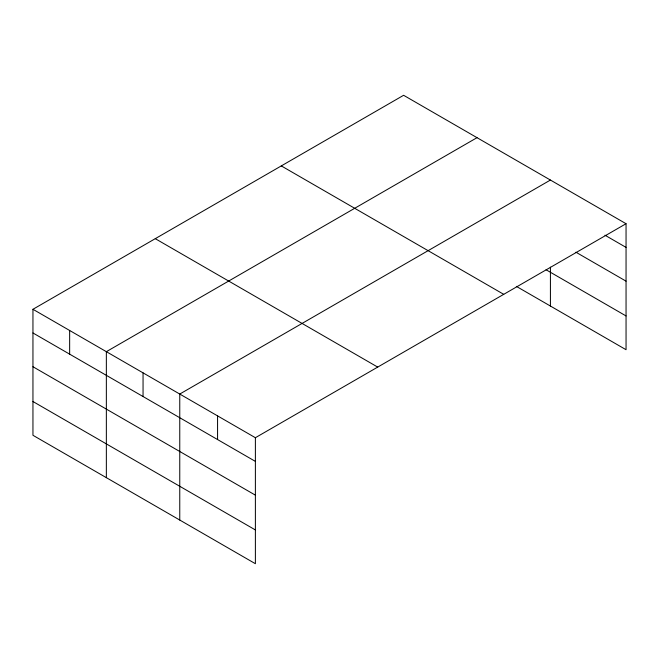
<?xml version="1.0" encoding="UTF-8"?>
<svg xmlns="http://www.w3.org/2000/svg" width="659" height="659" viewBox="0 0 659 659"><rect width="100%" height="100%" fill="white"/><g stroke="black" fill="none" stroke-linecap="round" stroke-linejoin="round"><path stroke-width="0.99" d="M626.05 223.714L403.613 95.291L32.95 309.293L32.95 435.286L255.387 563.709L255.387 437.716L626.05 223.714L626.05 349.707L516.343 286.368M477.017 137.673L106.354 351.675L106.354 477.668M550.422 180.047L179.759 394.049L179.759 520.042M604.946 235.197L626.05 247.389M575.925 252.208L626.05 281.154M546.056 269.753L626.05 315.941M281.294 165.911L503.731 294.334M155.269 238.673L377.706 367.096M32.95 309.293L255.387 437.716M32.95 332.968L255.387 461.391M32.95 366.733L255.387 495.156M32.95 401.52L255.387 529.943M550.422 267.159L550.422 306.04M217.569 415.887L217.569 439.553M143.052 372.862L143.052 396.537M69.648 330.48L69.648 354.155"/></g></svg>
